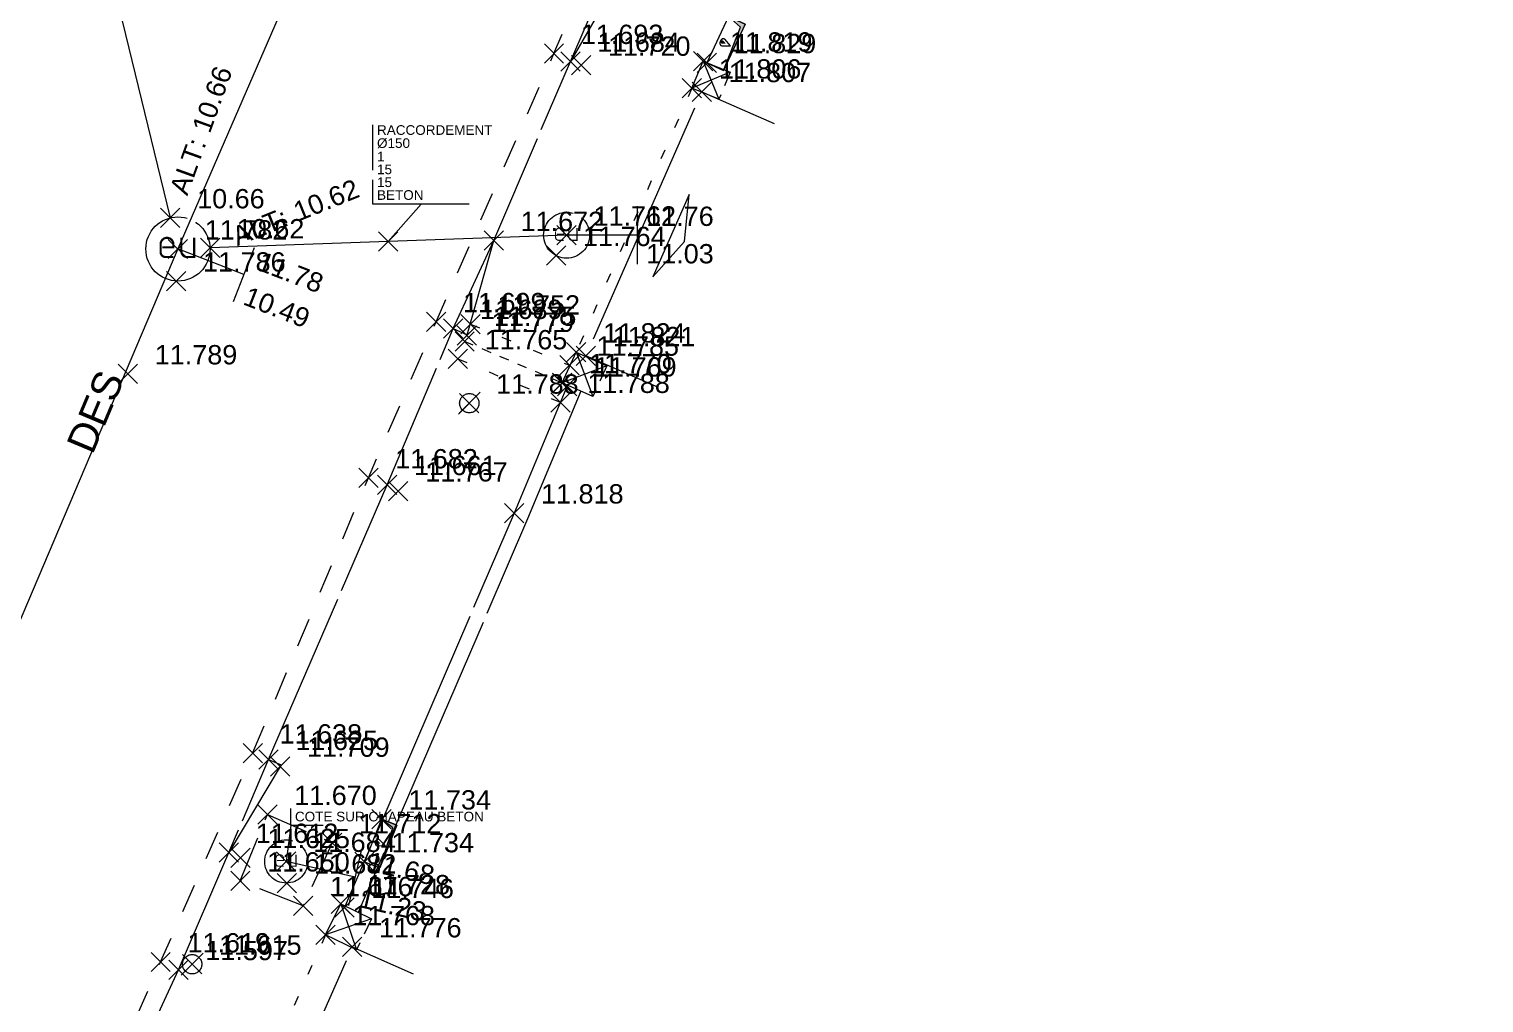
# Model space of a CAD drawing. Header units: metres. Extents: x 1224602 to 1224842, y 7187490 to 7187733.
# Drawn here: x 1224734.16 to 1224749.23, y 7187653.96 to 7187664.04 of the extents above; entities that cross this region are included whole.
import ezdxf
from ezdxf.enums import TextEntityAlignment as Align

# ---------------------------------------------------------------- set-up
doc = ezdxf.new("R2010")
doc.units = ezdxf.units.M
doc.header["$PDMODE"] = 3
doc.header["$PDSIZE"] = 0.1
for name, pattern in [('LL_0821', [0.7, 0.5, -0.2]), ('LL_0822', [2.5, 2.5, 0]), ('LL_0824', [0.35, 0.1, -0.25]), ('LL_0827', [0.2, 0.1, -0.1]), ('LL_0829', [0.6, 0.3, -0.3]), ('SL_1146', [2.5, 2.5, 0]), ('Socle_Continu', [2.5, 2.5, 0])]:
    doc.linetypes.add(name, pattern=pattern)
for name, color, linetype, lineweight in [('CLOTU_SCS', 212, 'Socle_Continu', 13), ('EAUPO_SCS', 140, 'Socle_Continu', 13), ('GAZFL_SCS', 40, 'Socle_Continu', 13), ('HABIL_SCI', 7, 'Socle_Continu', 13), ('SIGTA_SCI', 7, 'Socle_Continu', 13), ('SIGTO_SCI', 255, 'Socle_Continu', 13), ('VOIRI_SCS', 7, 'Socle_Continu', 13)]:
    doc.layers.add(name, color=color, linetype=linetype, lineweight=lineweight)
for name, color, linetype, lineweight, true_color in [('EAUUS_PSI', 7, 'Socle_Continu', 13, 0x7f3f00), ('EAUUS_SCI', 7, 'Socle_Continu', 13, 0x7f3f00), ('EAUUS_SCS', 7, 'Socle_Continu', 13, 0x7f3f00), ('EAUUS_SCT', 7, 'Socle_Continu', 13, 0x7f3f00)]:
    doc.layers.add(name, color=color, linetype=linetype, lineweight=lineweight, true_color=true_color)
doc.styles.add('Reseaux', font='arial.ttf')
doc.styles.get("Standard").update_dxf_attribs({"font": 'arial.ttf'})
doc.linetypes.add('CL_0181', pattern='A,3,-0.15,0.4,-0.381,["eu",Standard,S=0.254,R=0,X=-0.2,Y=-0.1],-0.381,0.4,-0.15', length=4.862)

# ---------------------------------------------------------------- blocks, each defined once
blk = doc.blocks.new('YP_1521')
at = {"layer": 'SIGTO_SCI', "color": 7, "linetype": 'Socle_Continu'}
blk.add_point((0, 0), dxfattribs=at)
at = {"layer": 'SIGTA_SCI', "linetype": 'Socle_Continu'}
blk.add_attdef('ALT', (0.278, 0.099), '', height=0.2, dxfattribs=at)
at = {"layer": 'SIGTA_SCI', "linetype": 'Socle_Continu', "flags": 9}
blk.add_attdef('CALQUE_ALT', (1.69, -1.18), '', height=0.2, dxfattribs=at)
at = {"layer": 'SIGTO_SCI', "linetype": 'Socle_Continu', "flags": 9}
for tag, p in [('ID', (1.69, 0.105)), ('NATURE', (1.69, -0.216)), ('FAMILLE', (1.69, -0.538)), ('CALQUE', (1.69, -0.859)), ('PCRS', (1.69, -1.823))]:
    blk.add_attdef(tag, p, '', height=0.2, dxfattribs=at)
blk = doc.blocks.new('CP_0161')
at = {"layer": 'EAUUS_SCS', "linetype": 'Socle_Continu', "const_width": 0.0333, "flags": 128}
for points in [[(-0.071, -0.125), (-0.195, -0.125, -0.405328), (-0.27, -0.05), (-0.27, 0.075, -0.999132), (-0.071, 0.075), (-0.071, 0.025), (-0.245, 0.025)], [(0.054, 0.175), (0.054, -0.038, 0.410802), (0.141, -0.125), (0.253, -0.125), (0.253, 0.175)]]:
    blk.add_lwpolyline(points, format="xyb", dxfattribs=at)
at = {"layer": 'EAUUS_SCS', "linetype": 'Socle_Continu'}
blk.add_circle((0, 0), 0.5, dxfattribs=at)
at = {"layer": 'EAUUS_SCS', "linetype": 'Socle_Continu', "flags": 9}
for tag, p in [('ID', (0.989, 0.577)), ('NATURE', (0.989, 0.255)), ('FAMILLE', (0.989, -0.066)), ('CALQUE', (0.989, -0.387)), ('PCRS', (0.989, -0.709)), ('TYPE', (0.989, -1.03))]:
    blk.add_attdef(tag, p, '', height=0.2, dxfattribs=at)
blk = doc.blocks.new('AP_0001')
at = {"layer": 'EAUPO_SCS', "linetype": 'Socle_Continu'}
blk.add_line((0.113, 0.113), (-0.113, -0.113), dxfattribs=at)
blk.add_circle((0, 0), 0.1, dxfattribs=at)
at = {"layer": 'EAUPO_SCS', "linetype": 'Socle_Continu', "flags": 9}
for tag, p in [('ID', (0.809, 0.507)), ('NATURE', (0.809, 0.186)), ('FAMILLE', (0.809, -0.135)), ('CALQUE', (0.809, -0.456)), ('PCRS', (0.809, -0.778))]:
    blk.add_attdef(tag, p, '', height=0.2, dxfattribs=at)
blk = doc.blocks.new('CP_0162')
at = {"layer": 'EAUUS_SCS', "linetype": 'Socle_Continu', "const_width": 0.025, "flags": 128}
for points in [[(-0.063, -0.111), (-0.174, -0.111, -0.405328), (-0.241, -0.045), (-0.241, 0.067, -0.999132), (-0.063, 0.067), (-0.063, 0.022), (-0.218, 0.022)], [(0.048, 0.155), (0.048, -0.034, 0.410802), (0.125, -0.111), (0.225, -0.111), (0.225, 0.155)]]:
    blk.add_lwpolyline(points, format="xyb", dxfattribs=at)
at = {"layer": 'EAUUS_SCS', "linetype": 'Socle_Continu'}
blk.add_circle((0, 0), 0.5, dxfattribs=at)
at = {"layer": 'EAUUS_SCS', "linetype": 'Socle_Continu', "flags": 9}
for tag, p in [('ID', (0.918, 0.522)), ('NATURE', (0.918, 0.2)), ('FAMILLE', (0.918, -0.121)), ('CALQUE', (0.918, -0.442)), ('PCRS', (0.918, -0.763))]:
    blk.add_attdef(tag, p, '', height=0.2, dxfattribs=at)
blk = doc.blocks.new('LP_0841')
at = {"layer": 'VOIRI_SCS', "linetype": 'Socle_Continu', "flags": 128}
blk.add_lwpolyline([(0, 0), (0, 0.5), (1, 0)], dxfattribs=at)
at = {"layer": 'VOIRI_SCS', "linetype": 'Socle_Continu', "flags": 9}
for tag, p in [('ID', (1.428, 0.548)), ('NATURE', (1.428, 0.227)), ('FAMILLE', (1.428, -0.095)), ('CALQUE', (1.428, -0.416)), ('PCRS', (1.428, -0.737))]:
    blk.add_attdef(tag, p, '', height=0.2, dxfattribs=at)
blk = doc.blocks.new('LP_0842')
at = {"layer": 'VOIRI_SCS', "linetype": 'Socle_Continu', "flags": 128}
blk.add_lwpolyline([(1, 0), (1, 0.5), (0, 0)], dxfattribs=at)
at = {"layer": 'VOIRI_SCS', "linetype": 'Socle_Continu', "flags": 9}
for tag, p in [('ID', (1.488, 0.614)), ('NATURE', (1.488, 0.292)), ('FAMILLE', (1.488, -0.029)), ('CALQUE', (1.488, -0.35)), ('PCRS', (1.488, -0.672))]:
    blk.add_attdef(tag, p, '', height=0.2, dxfattribs=at)
blk = doc.blocks.new('JP_0703')
at = {"layer": 'GAZFL_SCS', "linetype": 'Socle_Continu'}
blk.add_hatch(color=256, dxfattribs=at).paths.add_polyline_path([(0, 0), (0, 0.359), (1, 0.359), (0.088, 0.3)])
h = blk.add_hatch(color=256, dxfattribs=at)
edge = h.paths.add_edge_path()
edge.add_line((0.505, 0.179), (0.471, 0.106))
edge.add_line((0.471, 0.106), (0.471, 0.096))
edge.add_ellipse((0.505, 0.099), major_axis=(-0.0336, 0), ratio=0.758629, start_angle=5.446, end_angle=174.554)
edge.add_line((0.538, 0.096), (0.538, 0.106))
edge.add_line((0.538, 0.106), (0.505, 0.179))
at = {"layer": 'GAZFL_SCS', "linetype": 'Socle_Continu', "flags": 128}
blk.add_lwpolyline([(0, 0.359), (0, 0), (1, 0), (1, 0.359)], close=True, dxfattribs=at)
at = {"layer": 'GAZFL_SCS', "linetype": 'Socle_Continu'}
blk.add_lwpolyline([(0, 0), (0, 0.359), (1, 0.359), (0.088, 0.3)], close=True, dxfattribs=at)
blk.add_lwpolyline([(0.578, 0.106), (0.578, 0.124), (0.505, 0.281), (0.432, 0.124), (0.432, 0.106, 0.066358), (0.436, 0.095, 0.1059), (0.452, 0.076, 0.086348), (0.476, 0.064, 0.076263), (0.505, 0.059, 0.076263), (0.534, 0.064, 0.086348), (0.557, 0.076, 0.1059), (0.574, 0.095, 0.066358)], format="xyb", close=True, dxfattribs=at)
at = {"layer": 'GAZFL_SCS', "linetype": 'Socle_Continu', "flags": 9}
for tag, p in [('ID', (1.013, 0.696)), ('NATURE', (1.013, 0.374)), ('FAMILLE', (1.013, 0.053)), ('CALQUE', (1.013, -0.268)), ('PCRS', (1.013, -0.589))]:
    blk.add_attdef(tag, p, '', height=0.2, dxfattribs=at)
blk = doc.blocks.new('SP_1162')
at = {"layer": 'CLOTU_SCS', "linetype": 'Socle_Continu'}
for p, q in [((0, 0), (1, 1)), ((0, 1), (1, 0))]:
    blk.add_line(p, q, dxfattribs=at)
at = {"layer": 'CLOTU_SCS', "linetype": 'Socle_Continu', "flags": 128}
blk.add_lwpolyline([(1, 0), (0, 0), (0, 1), (1, 1)], close=True, dxfattribs=at)
at = {"layer": 'CLOTU_SCS', "linetype": 'Socle_Continu', "flags": 9}
for tag, p in [('ID', (1.089, 0.299)), ('NATURE', (1.089, -0.022)), ('FAMILLE', (1.089, -0.344)), ('CALQUE', (1.089, -0.665)), ('PCRS', (1.089, -0.986))]:
    blk.add_attdef(tag, p, '', height=0.2, dxfattribs=at)
blk = doc.blocks.new('SP_1161')
at = {"layer": 'CLOTU_SCS', "linetype": 'Socle_Continu'}
for p, q in [((0, 0), (0, 0.2745)), ((1, 0.2745), (1, 0)), ((0.5, 0.1545), (0.3438, 0.103)), ((0.6563, 0.103), (0.5, 0.1545)), ((0.3438, 0.103), (0.6563, 0.103)), ((0.0625, 0), (0.9375, 0))]:
    blk.add_line(p, q, dxfattribs=at)
at = {"layer": 'CLOTU_SCS', "linetype": 'Socle_Continu', "flags": 9}
for tag, p in [('ID', (1.3598, 0.3853)), ('NATURE', (1.3598, 0.0641)), ('FAMILLE', (1.3598, -0.2572)), ('CALQUE', (1.3598, -0.5785)), ('PCRS', (1.3598, -0.8998))]:
    blk.add_attdef(tag, p, '', height=0.2, dxfattribs=at)
blk = doc.blocks.new('ZP_1565')
at = {"layer": 'HABIL_SCI', "linetype": 'Socle_Continu'}
blk.add_attdef('TYPE', text='', height=0.3, dxfattribs=at).set_placement((0, 0), align=Align.MIDDLE_CENTER)
at = {"layer": 'HABIL_SCI', "linetype": 'Socle_Continu', "flags": 9}
for tag, p in [('ID', (0.547, -0.599)), ('NATURE', (0.547, -0.92)), ('FAMILLE', (0.547, -1.242)), ('CALQUE', (0.547, -1.563)), ('PCRS', (0.533, -1.833))]:
    blk.add_attdef(tag, p, '', height=0.2, dxfattribs=at)
blk = doc.blocks.new('*U83')
at = {"layer": 'EAUUS_SCI', "linetype": 'Socle_Continu'}
blk.add_line((0.091, 0.743), (0, 0), dxfattribs=at)
at = {"layer": 'EAUUS_SCI', "linetype": 'Socle_Continu', "flags": 128}
blk.add_lwpolyline([(0.764, 0.743), (0.091, 0.743), (0.091, 1.1)], dxfattribs=at)
at = {"layer": 'EAUUS_SCI', "linetype": 'Socle_Continu'}
blk.add_point((0, 0), dxfattribs=at)
blk.add_attdef('TXT', (0.179, 0.83), '', height=0.2, dxfattribs=at)
at = {"layer": 'EAUUS_SCI', "linetype": 'Socle_Continu', "flags": 9}
for tag, p in [('ID', (1.967, 0.144)), ('NATURE', (1.967, -0.177)), ('FAMILLE', (1.967, -0.499)), ('CALQUE', (1.967, -0.82)), ('PCRS', (1.967, -1.141))]:
    blk.add_attdef(tag, p, '', height=0.2, dxfattribs=at)
blk = doc.blocks.new('CP_2101')
at = {"layer": 'EAUUS_PSI', "linetype": 'Socle_Continu'}
blk.add_line((0.733, 0), (0, 0), dxfattribs=at)
at = {"layer": 'EAUUS_PSI', "linetype": 'Socle_Continu', "flags": 128}
blk.add_lwpolyline([(0.733, -0.3), (0.733, 0.3)], dxfattribs=at)
at = {"layer": 'EAUUS_PSI', "linetype": 'Socle_Continu'}
blk.add_point((0, 0), dxfattribs=at)
at = {"layer": 'EAUUS_PSI', "linetype": 'Socle_Continu', "style": 'Reseaux', "flags": 9}
for tag, p in [('ID', (2.525, 0.541)), ('NATURE', (2.525, 0.22))]:
    blk.add_attdef(tag, p, '', height=0.2, dxfattribs=at)
at = {"layer": 'EAUUS_PSI', "linetype": 'Socle_Continu'}
for tag, p in [('TAMPON', (0.824, 0.196)), ('RADIER', (0.824, -0.192))]:
    blk.add_attdef(tag, text='', height=0.2, dxfattribs=at).set_placement(p, align=Align.MIDDLE_LEFT)
at = {"layer": 'EAUUS_PSI', "linetype": 'Socle_Continu', "flags": 9}
for tag, p in [('FAMILLE', (2.525, -0.101)), ('CALQUE', (2.525, -0.423))]:
    blk.add_attdef(tag, p, '', height=0.2, dxfattribs=at)
blk = doc.blocks.new('*U89')
at = {"layer": 'EAUUS_SCI', "linetype": 'Socle_Continu'}
blk.add_line((0.678, 0.776), (0, 0), dxfattribs=at)
at = {"layer": 'EAUUS_SCI', "linetype": 'Socle_Continu', "flags": 128}
blk.add_lwpolyline([(1.678, 0.776), (-0.322, 0.776), (-0.322, 2.415)], dxfattribs=at)
at = {"layer": 'EAUUS_SCI', "linetype": 'Socle_Continu'}
blk.add_point((0, 0), dxfattribs=at)
for tag, p in [('TYPE', (-0.233, 2.21)), ('DIAM', (-0.233, 1.939)), ('NBR', (-0.233, 1.661)), ('LARG', (-0.233, 1.395)), ('HAUT', (-0.233, 1.129)), ('MATER', (-0.233, 0.864))]:
    blk.add_attdef(tag, p, '', height=0.2, dxfattribs=at)
at = {"layer": 'EAUUS_SCI', "linetype": 'Socle_Continu', "flags": 9}
for tag, p in [('ID', (2.47, 1.418)), ('NATURE', (2.47, 1.097)), ('FAMILLE', (2.47, 0.776)), ('CALQUE', (2.47, 0.454))]:
    blk.add_attdef(tag, p, '', height=0.2, dxfattribs=at)
blk = doc.blocks.new('CP_0169')
at = {"layer": 'EAUUS_SCI', "linetype": 'Socle_Continu'}
blk.add_point((0, 0), dxfattribs=at)
at = {"layer": 'EAUUS_SCI', "linetype": 'Socle_Continu', "insert": (0.268, 0.01), "char_height": 0.2, "attachment_point": 4}
blk.add_mtext_dynamic_manual_height_columns('\\pxql;ALT:', width=0.46273, gutter_width=1, heights=[0], dxfattribs=at)
at = {"layer": 'EAUUS_SCI', "linetype": 'Socle_Continu', "style": 'Reseaux', "flags": 9}
for tag, p in [('ID', (2.066, 0.187)), ('NATURE', (2.066, -0.134))]:
    blk.add_attdef(tag, p, '', height=0.2, dxfattribs=at)
at = {"layer": 'EAUUS_SCI', "linetype": 'Socle_Continu'}
blk.add_attdef('ALT', text='', height=0.2, dxfattribs=at).set_placement((0.952, 0.01), align=Align.MIDDLE_LEFT)
at = {"layer": 'EAUUS_SCI', "linetype": 'Socle_Continu', "flags": 9}
for tag, p in [('FAMILLE', (2.066, -0.456)), ('CALQUE', (2.066, -0.777)), ('TYPE', (2.066, -1.098))]:
    blk.add_attdef(tag, p, '', height=0.2, dxfattribs=at)

msp = doc.modelspace()

# ---------------------------------------------------------------- linework, layer by layer
at = {"layer": 'CLOTU_SCS', "linetype": 'SL_1146', "flags": 128}
for points in [[(1224739.74, 7187660.356), (1224739.187, 7187659.031), (1224737.437, 7187654.962)], [(1224739.877, 7187660.294), (1224739.326, 7187658.973), (1224737.572, 7187654.896)]]:
    msp.add_lwpolyline(points, dxfattribs=at)
at = {"layer": 'EAUUS_SCT', "linetype": 'CL_0181', "flags": 128}
for points in [[(1224748.538, 7187691.322), (1224735.705, 7187661.766)], [(1224734.402, 7187667.108), (1224735.626, 7187662.089)], [(1224739.73, 7187661.909), (1224736.037, 7187661.777)], [(1224735.705, 7187661.766), (1224719.622, 7187623.902)]]:
    msp.add_lwpolyline(points, dxfattribs=at)
at = {"layer": 'VOIRI_SCS', "linetype": 'LL_0829', "flags": 128}
msp.add_lwpolyline([(1224724.034, 7187627.945), (1224724.202, 7187628.224), (1224726.87, 7187634.426), (1224730.625, 7187643.104), (1224731.102, 7187644.194), (1224732.308, 7187646.951), (1224733.907, 7187650.659), (1224734.709, 7187652.528), (1224735.526, 7187654.382), (1224736.479, 7187656.545), (1224737.677, 7187659.395), (1224738.379, 7187661.013), (1224739.599, 7187663.79), (1224739.988, 7187664.723), (1224743.133, 7187672.052), (1224744, 7187673.998), (1224744.29, 7187674.651), (1224745.698, 7187677.941), (1224748.364, 7187684.148), (1224750.773, 7187689.646), (1224751.073, 7187690.345), (1224751.387, 7187691.034), (1224751.554, 7187691.372), (1224751.731, 7187691.704), (1224751.919, 7187692.029), (1224752.12, 7187692.345), (1224752.335, 7187692.653), (1224752.562, 7187692.953), (1224752.799, 7187693.246), (1224753.045, 7187693.533), (1224753.561, 7187694.09), (1224754.095, 7187694.632), (1224754.713, 7187695.229), (1224755.028, 7187695.519), (1224755.35, 7187695.799), (1224755.679, 7187696.069), (1224756.017, 7187696.327), (1224756.365, 7187696.569), (1224756.724, 7187696.796), (1224757.093, 7187697.006), (1224757.473, 7187697.2), (1224757.861, 7187697.378), (1224758.257, 7187697.541), (1224758.659, 7187697.69), (1224759.067, 7187697.825), (1224759.479, 7187697.947), (1224759.895, 7187698.056), (1224760.344, 7187698.16), (1224760.795, 7187698.25), (1224761.249, 7187698.326), (1224761.703, 7187698.388), (1224762.16, 7187698.435), (1224762.617, 7187698.467), (1224763.075, 7187698.484), (1224763.533, 7187698.485), (1224763.991, 7187698.472), (1224764.449, 7187698.443), (1224764.906, 7187698.398), (1224765.361, 7187698.337), (1224765.813, 7187698.26), (1224766.262, 7187698.166), (1224766.707, 7187698.055), (1224767.146, 7187697.927), (1224768.078, 7187697.607), (1224773.728, 7187695.548), (1224776.608, 7187694.496), (1224779.623, 7187693.399), (1224782.465, 7187692.323), (1224789.073, 7187689.945), (1224794.902, 7187687.818), (1224796.778, 7187687.116), (1224799.656, 7187686.091), (1224801.113, 7187685.539), (1224803.978, 7187684.486), (1224804.92, 7187684.146), (1224805.867, 7187683.795), (1224806.817, 7187683.428), (1224807.761, 7187683.045), (1224808.696, 7187682.64), (1224809.623, 7187682.212), (1224810.537, 7187681.754), (1224810.987, 7187681.513), (1224811.432, 7187681.262), (1224811.871, 7187681), (1224812.301, 7187680.728), (1224812.723, 7187680.443), (1224813.136, 7187680.145), (1224813.539, 7187679.833), (1224813.932, 7187679.508), (1224814.315, 7187679.171), (1224814.69, 7187678.824), (1224815.057, 7187678.468), (1224815.417, 7187678.104), (1224816.117, 7187677.355), (1224816.794, 7187676.586), (1224817.123, 7187676.194), (1224817.443, 7187675.795), (1224817.754, 7187675.39), (1224818.055, 7187674.978), (1224818.345, 7187674.559), (1224818.623, 7187674.131), (1224819.017, 7187673.479), (1224819.394, 7187672.817), (1224820.126, 7187671.479), (1224820.426, 7187670.919), (1224821.79, 7187668.228), (1224823.547, 7187664.606), (1224824.926, 7187661.775), (1224827.094, 7187657.329), (1224828.446, 7187654.62), (1224830.201, 7187651.007), (1224830.875, 7187649.632), (1224831.199, 7187648.938), (1224831.507, 7187648.236), (1224831.793, 7187647.527), (1224832.054, 7187646.808), (1224832.284, 7187646.08), (1224832.474, 7187645.355), (1224832.477, 7187645.342), (1224832.632, 7187644.595), (1224832.753, 7187643.841), (1224832.845, 7187643.082), (1224832.915, 7187642.321), (1224832.972, 7187641.513), (1224833.01, 7187640.704), (1224833.031, 7187639.894), (1224833.035, 7187639.269), (1224833.034, 7187639.083), (1224833.018, 7187638.271), (1224832.975, 7187637.46), (1224832.897, 7187636.653), (1224832.844, 7187636.252), (1224832.779, 7187635.853), (1224832.697, 7187635.433), (1224832.602, 7187635.015), (1224832.496, 7187634.6), (1224832.38, 7187634.187), (1224832.122, 7187633.367), (1224831.837, 7187632.554), (1224831.718, 7187632.233), (1224831.533, 7187631.748), (1224831.21, 7187630.951), (1224831.038, 7187630.558), (1224830.856, 7187630.169), (1224830.665, 7187629.786), (1224830.462, 7187629.41), (1224830.105, 7187628.811), (1224829.722, 7187628.228), (1224829.318, 7187627.657), (1224828.9, 7187627.096), (1224828.737, 7187626.882), (1224828.042, 7187625.992), (1224827.603, 7187625.45), (1224827.153, 7187624.918), (1224826.605, 7187624.3), (1224826.043, 7187623.696), (1224825.468, 7187623.102), (1224824.884, 7187622.518), (1224824.691, 7187622.328), (1224823.697, 7187621.37), (1224822.496, 7187620.237), (1224821.31, 7187619.135), (1224820.705, 7187618.597), (1224820.214, 7187618.179), (1224820.087, 7187618.074), (1224819.454, 7187617.571), (1224818.806, 7187617.085), (1224818.148, 7187616.614), (1224817.481, 7187616.153), (1224816.674, 7187615.613), (1224815.86, 7187615.084), (1224815.04, 7187614.566), (1224814.356, 7187614.144), (1224814.214, 7187614.057), (1224813.382, 7187613.557), (1224812.546, 7187613.066), (1224810.857, 7187612.108), (1224809.731, 7187611.497), (1224809.162, 7187611.201), (1224808.589, 7187610.915), (1224808.011, 7187610.641), (1224807.427, 7187610.381), (1224807.186, 7187610.278), (1224806.836, 7187610.135), (1224806.241, 7187609.902), (1224805.528, 7187609.631), (1224804.812, 7187609.371), (1224804.309, 7187609.198), (1224804.091, 7187609.127), (1224803.364, 7187608.902), (1224802.631, 7187608.693), (1224801.895, 7187608.498), (1224800.414, 7187608.132), (1224798.436, 7187607.674), (1224797.443, 7187607.46), (1224796.449, 7187607.258), (1224795.451, 7187607.071), (1224794.45, 7187606.899), (1224793.447, 7187606.742), (1224792.441, 7187606.602), (1224790.953, 7187606.423), (1224789.463, 7187606.261), (1224783.421, 7187605.668), (1224780.396, 7187605.374), (1224779.544, 7187605.287), (1224769.822, 7187604.297), (1224765.881, 7187603.889), (1224760.59, 7187603.346), (1224760.558, 7187603.241), (1224760.498, 7187603.176)], dxfattribs=at)
at = {"layer": 'VOIRI_SCS', "linetype": 'LL_0822', "flags": 128}
msp.add_lwpolyline([(1224765.756, 7187604.088), (1224760.753, 7187603.568), (1224760.261, 7187603.519), (1224753.736, 7187602.864), (1224749.646, 7187602.456), (1224746.617, 7187602.155), (1224740.935, 7187601.591), (1224738.063, 7187601.312), (1224737.046, 7187601.286), (1224736.029, 7187601.284), (1224735.519, 7187601.299), (1224735.009, 7187601.328), (1224734.5, 7187601.373), (1224733.992, 7187601.434), (1224733.486, 7187601.513), (1224732.984, 7187601.609), (1224732.485, 7187601.723), (1224731.992, 7187601.856), (1224731.497, 7187602.009), (1224731.007, 7187602.178), (1224730.521, 7187602.36), (1224730.04, 7187602.556), (1224729.565, 7187602.767), (1224729.097, 7187602.992), (1224728.637, 7187603.232), (1224728.186, 7187603.489), (1224727.652, 7187603.823), (1224727.134, 7187604.18), (1224726.631, 7187604.56), (1224726.145, 7187604.961), (1224725.676, 7187605.381), (1224725.226, 7187605.821), (1224724.794, 7187606.279), (1224724.382, 7187606.754), (1224724.063, 7187607.152), (1224723.757, 7187607.561), (1224723.463, 7187607.979), (1224723.183, 7187608.406), (1224722.916, 7187608.842), (1224722.663, 7187609.286), (1224722.425, 7187609.739), (1224722.203, 7187610.199), (1224722.035, 7187610.577), (1224721.878, 7187610.959), (1224721.731, 7187611.346), (1224721.595, 7187611.737), (1224721.469, 7187612.131), (1224721.354, 7187612.529), (1224721.249, 7187612.93), (1224721.155, 7187613.333), (1224721.071, 7187613.739), (1224720.997, 7187614.146), (1224720.934, 7187614.556), (1224720.882, 7187614.967), (1224720.842, 7187615.379), (1224720.814, 7187615.791), (1224720.798, 7187616.205), (1224720.794, 7187616.618), (1224720.817, 7187617.333), (1224720.876, 7187618.046), (1224720.97, 7187618.755), (1224721.097, 7187619.459), (1224721.256, 7187620.156), (1224721.443, 7187620.845), (1224721.656, 7187621.527), (1224721.892, 7187622.201), (1224722.242, 7187623.106), (1224722.611, 7187624.003), (1224723.962, 7187627.17), (1224724.393, 7187628.153), (1224727.055, 7187634.359), (1224730.809, 7187643.029), (1224731.312, 7187644.19), (1224731.69, 7187645.009), (1224732.487, 7187646.877), (1224732.887, 7187647.833), (1224734.074, 7187650.571), (1224734.978, 7187652.717), (1224735.302, 7187653.413), (1224735.711, 7187654.302), (1224736.233, 7187655.516), (1224736.644, 7187656.479), (1224737.872, 7187659.325), (1224738.555, 7187660.943), (1224738.975, 7187661.854), (1224739.77, 7187663.709), (1224740.175, 7187664.642), (1224743.342, 7187671.957), (1224744.161, 7187673.942), (1224744.471, 7187674.59), (1224745.44, 7187676.888), (1224745.87, 7187677.87), (1224748.547, 7187684.085), (1224750.938, 7187689.568), (1224751.235, 7187690.257), (1224751.547, 7187690.936), (1224751.713, 7187691.27), (1224751.887, 7187691.598), (1224752.073, 7187691.919), (1224752.27, 7187692.232), (1224752.481, 7187692.537), (1224752.704, 7187692.834), (1224752.937, 7187693.125), (1224753.179, 7187693.409), (1224753.686, 7187693.96), (1224754.213, 7187694.495), (1224754.825, 7187695.082), (1224755.139, 7187695.366), (1224755.458, 7187695.641), (1224755.785, 7187695.905), (1224756.121, 7187696.157), (1224756.466, 7187696.395), (1224756.821, 7187696.618), (1224757.187, 7187696.825), (1224757.562, 7187697.016), (1224757.945, 7187697.193), (1224758.335, 7187697.355), (1224758.732, 7187697.503), (1224759.134, 7187697.638), (1224759.54, 7187697.76), (1224759.95, 7187697.87), (1224760.391, 7187697.974), (1224760.833, 7187698.065), (1224761.278, 7187698.141), (1224761.724, 7187698.204), (1224762.172, 7187698.251), (1224762.621, 7187698.284), (1224763.07, 7187698.301), (1224763.52, 7187698.303), (1224763.969, 7187698.289), (1224764.418, 7187698.258), (1224764.865, 7187698.212), (1224765.311, 7187698.149), (1224765.754, 7187698.071), (1224766.194, 7187697.978), (1224766.631, 7187697.869), (1224767.063, 7187697.746), (1224768.022, 7187697.426), (1224773.664, 7187695.365), (1224774.65, 7187694.999), (1224776.541, 7187694.297), (1224779.551, 7187693.215), (1224781.452, 7187692.517), (1224782.409, 7187692.163), (1224789.02, 7187689.748), (1224794.812, 7187687.649), (1224796.715, 7187686.936), (1224798.63, 7187686.235), (1224799.594, 7187685.906), (1224800.392, 7187685.602), (1224801.043, 7187685.358), (1224803.602, 7187684.417), (1224803.974, 7187684.275), (1224804.587, 7187684.058), (1224805.769, 7187683.62), (1224806.716, 7187683.256), (1224807.657, 7187682.876), (1224808.591, 7187682.475), (1224809.514, 7187682.049), (1224810.425, 7187681.594), (1224810.873, 7187681.354), (1224811.317, 7187681.104), (1224811.754, 7187680.844), (1224812.183, 7187680.573), (1224812.604, 7187680.289), (1224813.017, 7187679.994), (1224813.369, 7187679.725), (1224813.713, 7187679.446), (1224814.05, 7187679.159), (1224814.381, 7187678.864), (1224815.024, 7187678.251), (1224815.642, 7187677.613), (1224816.239, 7187676.956), (1224816.815, 7187676.282), (1224817.369, 7187675.59), (1224817.897, 7187674.879), (1224818.235, 7187674.394), (1224818.558, 7187673.899), (1224818.865, 7187673.395), (1224819.16, 7187672.883), (1224819.488, 7187672.293), (1224819.967, 7187671.428), (1224820.285, 7187670.855), (1224821.615, 7187668.148), (1224823.356, 7187664.533), (1224824.765, 7187661.692), (1224826.493, 7187658.166), (1224826.933, 7187657.251), (1224827.826, 7187655.428), (1224828.265, 7187654.541), (1224830.023, 7187650.926), (1224830.695, 7187649.575), (1224831.02, 7187648.894), (1224831.329, 7187648.204), (1224831.622, 7187647.498), (1224831.888, 7187646.782), (1224832.12, 7187646.056), (1224832.222, 7187645.689), (1224832.313, 7187645.319), (1224832.392, 7187644.947), (1224832.461, 7187644.572), (1224832.571, 7187643.818), (1224832.654, 7187643.059), (1224832.718, 7187642.298), (1224832.774, 7187641.498), (1224832.817, 7187640.698), (1224832.843, 7187639.897), (1224832.85, 7187639.256), (1224832.849, 7187639.095), (1224832.831, 7187638.292), (1224832.784, 7187637.491), (1224832.702, 7187636.693), (1224832.647, 7187636.296), (1224832.58, 7187635.901), (1224832.498, 7187635.484), (1224832.404, 7187635.07), (1224832.186, 7187634.248), (1224831.932, 7187633.433), (1224831.652, 7187632.626), (1224831.532, 7187632.297), (1224831.354, 7187631.826), (1224831.034, 7187631.034), (1224830.683, 7187630.259), (1224830.494, 7187629.878), (1224830.292, 7187629.504), (1224829.941, 7187628.912), (1224829.563, 7187628.335), (1224829.163, 7187627.771), (1224828.749, 7187627.217), (1224828.586, 7187627.004), (1224827.897, 7187626.129), (1224827.459, 7187625.596), (1224827.012, 7187625.072), (1224826.463, 7187624.456), (1224825.9, 7187623.852), (1224825.327, 7187623.257), (1224824.746, 7187622.67), (1224824.554, 7187622.48), (1224823.566, 7187621.515), (1224822.372, 7187620.376), (1224821.202, 7187619.29), (1224820.605, 7187618.762), (1224820.096, 7187618.333), (1224819.995, 7187618.25), (1224819.369, 7187617.756), (1224818.732, 7187617.277), (1224817.439, 7187616.343)], dxfattribs=at)
at = {"layer": 'VOIRI_SCS', "linetype": 'LL_0824', "flags": 128}
for points in [[(1224741.028, 7187663.432), (1224739.829, 7187660.699)], [(1224738.736, 7187660.988), (1224739.761, 7187660.562)], [(1224739.666, 7187660.176), (1224738.604, 7187660.628)], [(1224737.234, 7187654.664), (1224736.221, 7187652.379)]]:
    msp.add_lwpolyline(points, dxfattribs=at)
at = {"layer": 'VOIRI_SCS', "linetype": 'LL_0827', "flags": 128}
msp.add_lwpolyline([(1224739.683, 7187660.378), (1224738.674, 7187660.809)], dxfattribs=at)
at = {"layer": 'VOIRI_SCS', "linetype": 'LL_0821', "flags": 128}
msp.add_lwpolyline([(1224737.301, 7187655.616), (1224737.002, 7187654.964), (1224736.351, 7187655.221), (1224736.631, 7187655.909)], close=True, dxfattribs=at)

# ---------------------------------------------------------------- block references
at = {"layer": 'CLOTU_SCS', "color": 6, "linetype": 'Socle_Continu'}
for p, xscale, yscale, rotation in [((1224741.143, 7187663.711), 0.3016407365115417, 0.3016407365115417, 247.5657574593285), ((1224739.829, 7187660.699), 0.348859917772995, 0.348859917772995, 245.6031699350077), ((1224737.39, 7187654.985), 0.3564087606213233, 0.3564087606213233, 244.1334108961255)]:
    msp.add_blockref('SP_1162', p, dxfattribs=dict(at, xscale=xscale, yscale=yscale, rotation=rotation))
at = {"layer": 'CLOTU_SCS', "linetype": 'Socle_Continu'}
for p, xscale, yscale, rotation in [((1224741.129, 7187663.395), 2.986088040818722, 2.986088040818722, 246.3160388816464), ((1224737.51, 7187654.538), 2.50383657271672, 2.50383657271672, 246.2375964823671)]:
    msp.add_blockref('SP_1161', p, dxfattribs=dict(at, xscale=xscale, yscale=yscale, rotation=rotation))
at = {"layer": 'EAUPO_SCS', "linetype": 'Socle_Continu'}
for p in [(1224738.722, 7187660.169), (1224735.852, 7187654.359)]:
    msp.add_blockref('AP_0001', p, dxfattribs=at)
at = {"layer": 'EAUUS_PSI', "linetype": 'Socle_Continu'}
msp.add_blockref('CP_2101', (1224739.73, 7187661.909), dxfattribs=at).add_auto_attribs({'TAMPON': '11.76', 'RADIER': '11.03'})
for p, rotation, values in [((1224735.705, 7187661.766), 338.7987685430422, {'TAMPON': '11.78', 'RADIER': '10.49'}), ((1224736.827, 7187655.423), 347.069720944001, {'TAMPON': '11.68', 'RADIER': '11.23'})]:
    msp.add_blockref('CP_2101', p, dxfattribs=dict(at, rotation=rotation)).add_auto_attribs(values)
at = {"layer": 'EAUUS_SCI', "linetype": 'Socle_Continu'}
for p, rotation, values in [((1224735.626, 7187662.089), 70.11849754168824, {'ALT': '10.66'}), ((1224736.037, 7187661.777), 21.98356992777709, {'ALT': '10.62'})]:
    msp.add_blockref('CP_0169', p, dxfattribs=dict(at, rotation=rotation)).add_auto_attribs(values)
at = {"layer": 'EAUUS_SCI', "linetype": 'Socle_Continu', "xscale": 0.5, "yscale": 0.5, "zscale": 0.5}
for name, p, values in [('*U89', (1224737.883, 7187661.843), {'TYPE': 'RACCORDEMENT', 'DIAM': 'Ø150', 'NBR': '1', 'LARG': '15', 'HAUT': '15', 'MATER': 'BETON'}), ('*U83', (1224736.827, 7187655.423), {'TXT': 'COTE SUR CHAPEAU BETON'})]:
    msp.add_blockref(name, p, dxfattribs=at).add_auto_attribs(values)
at = {"layer": 'EAUUS_SCS', "linetype": 'Socle_Continu'}
for name, p, xscale, yscale in [('CP_0161', (1224735.705, 7187661.766), 0.6648874789230238, 0.6648874789230238), ('CP_0162', (1224739.73, 7187661.909), 0.4761046955124362, 0.4761046955124362), ('CP_0162', (1224736.827, 7187655.423), 0.4479726188547496, 0.4479726188547496)]:
    msp.add_blockref(name, p, dxfattribs=dict(at, xscale=xscale, yscale=yscale))
at = {"layer": 'GAZFL_SCS', "linetype": 'Socle_Continu'}
for p, xscale, yscale, rotation in [((1224741.406, 7187664.174), 0.5286660094110193, 0.5286660094110193, 244.9625543772553), ((1224737.814, 7187655.862), 0.4767299879551476, 0.4767299879551476, 248.3177675843374)]:
    msp.add_blockref('JP_0703', p, dxfattribs=dict(at, xscale=xscale, yscale=yscale, rotation=rotation))
at = {"layer": 'HABIL_SCI', "linetype": 'Socle_Continu', "rotation": 67.19118217492905}
msp.add_blockref('ZP_1565', (1224733.382, 7187656.595), dxfattribs=at).add_auto_attribs({'TYPE': 'RUE                                                   RESIDENCE                                                   DES                                                   AJONCS'})
at = {"layer": 'SIGTO_SCI', "linetype": 'Socle_Continu'}
ref = msp.add_blockref('YP_1521', (1224739.599, 7187663.79), dxfattribs=at)
ref.add_attrib('ALT', '11.693', (1224739.877, 7187663.889), dxfattribs={"layer": 'SIGTA_SCI', "linetype": 'Socle_Continu', "height": 0.2})
ref = msp.add_blockref('YP_1521', (1224739.77, 7187663.709), dxfattribs=at)
ref.add_attrib('ALT', '11.684', (1224740.048, 7187663.808), dxfattribs={"layer": 'SIGTA_SCI', "linetype": 'Socle_Continu', "height": 0.2})
ref = msp.add_blockref('YP_1521', (1224739.88, 7187663.669), dxfattribs=at)
ref.add_attrib('ALT', '11.720', (1224740.158, 7187663.767), dxfattribs={"layer": 'SIGTA_SCI', "linetype": 'Socle_Continu', "height": 0.2})
ref = msp.add_blockref('YP_1521', (1224741.143, 7187663.711), dxfattribs=at)
ref.add_attrib('ALT', '11.819', (1224741.421, 7187663.81), dxfattribs={"layer": 'SIGTA_SCI', "linetype": 'Socle_Continu', "height": 0.2})
ref = msp.add_blockref('YP_1521', (1224741.182, 7187663.695), dxfattribs=at)
ref.add_attrib('ALT', '11.829', (1224741.46, 7187663.794), dxfattribs={"layer": 'SIGTA_SCI', "linetype": 'Socle_Continu', "height": 0.2})
ref = msp.add_blockref('YP_1521', (1224741.028, 7187663.432), dxfattribs=at)
ref.add_attrib('ALT', '11.806', (1224741.306, 7187663.531), dxfattribs={"layer": 'SIGTA_SCI', "linetype": 'Socle_Continu', "height": 0.2})
ref = msp.add_blockref('YP_1521', (1224741.129, 7187663.395), dxfattribs=at)
ref.add_attrib('ALT', '11.807', (1224741.407, 7187663.494), dxfattribs={"layer": 'SIGTA_SCI', "linetype": 'Socle_Continu', "height": 0.2})
ref = msp.add_blockref('YP_1521', (1224735.626, 7187662.089), dxfattribs=at)
ref.add_attrib('ALT', '10.66', (1224735.904, 7187662.187), dxfattribs={"layer": 'SIGTA_SCI', "linetype": 'Socle_Continu', "height": 0.2})
ref = msp.add_blockref('YP_1521', (1224736.037, 7187661.777), dxfattribs=at)
ref.add_attrib('ALT', '10.62', (1224736.315, 7187661.876), dxfattribs={"layer": 'SIGTA_SCI', "linetype": 'Socle_Continu', "height": 0.2})
ref = msp.add_blockref('YP_1521', (1224738.975, 7187661.854), dxfattribs=at)
ref.add_attrib('ALT', '11.672', (1224739.253, 7187661.952), dxfattribs={"layer": 'SIGTA_SCI', "linetype": 'Socle_Continu', "height": 0.2})
ref = msp.add_blockref('YP_1521', (1224739.73, 7187661.909), dxfattribs=at)
ref.add_attrib('ALT', '11.762', (1224740.008, 7187662.008), dxfattribs={"layer": 'SIGTA_SCI', "linetype": 'Socle_Continu', "height": 0.2})
ref = msp.add_blockref('YP_1521', (1224735.705, 7187661.766), dxfattribs=at)
ref.add_attrib('ALT', '11.782', (1224735.983, 7187661.864), dxfattribs={"layer": 'SIGTA_SCI', "linetype": 'Socle_Continu', "height": 0.2})
ref = msp.add_blockref('YP_1521', (1224739.622, 7187661.698), dxfattribs=at)
ref.add_attrib('ALT', '11.764', (1224739.9, 7187661.796), dxfattribs={"layer": 'SIGTA_SCI', "linetype": 'Socle_Continu', "height": 0.2})
ref = msp.add_blockref('YP_1521', (1224735.687, 7187661.434), dxfattribs=at)
ref.add_attrib('ALT', '11.786', (1224735.965, 7187661.532), dxfattribs={"layer": 'SIGTA_SCI', "linetype": 'Socle_Continu', "height": 0.2})
ref = msp.add_blockref('YP_1521', (1224738.379, 7187661.013), dxfattribs=at)
ref.add_attrib('ALT', '11.699', (1224738.657, 7187661.111), dxfattribs={"layer": 'SIGTA_SCI', "linetype": 'Socle_Continu', "height": 0.2})
ref = msp.add_blockref('YP_1521', (1224738.555, 7187660.943), dxfattribs=at)
ref.add_attrib('ALT', '11.689', (1224738.833, 7187661.041), dxfattribs={"layer": 'SIGTA_SCI', "linetype": 'Socle_Continu', "height": 0.2})
ref = msp.add_blockref('YP_1521', (1224738.698, 7187660.871), dxfattribs=at)
ref.add_attrib('ALT', '11.775', (1224738.976, 7187660.97), dxfattribs={"layer": 'SIGTA_SCI', "linetype": 'Socle_Continu', "height": 0.2})
ref = msp.add_blockref('YP_1521', (1224738.736, 7187660.988), dxfattribs=at)
ref.add_attrib('ALT', '11.752', (1224739.014, 7187661.087), dxfattribs={"layer": 'SIGTA_SCI', "linetype": 'Socle_Continu', "height": 0.2})
ref = msp.add_blockref('YP_1521', (1224738.674, 7187660.809), dxfattribs=at)
ref.add_attrib('ALT', '11.779', (1224738.952, 7187660.908), dxfattribs={"layer": 'SIGTA_SCI', "linetype": 'Socle_Continu', "height": 0.2})
ref = msp.add_blockref('YP_1521', (1224738.604, 7187660.628), dxfattribs=at)
ref.add_attrib('ALT', '11.765', (1224738.882, 7187660.727), dxfattribs={"layer": 'SIGTA_SCI', "linetype": 'Socle_Continu', "height": 0.2})
ref = msp.add_blockref('YP_1521', (1224739.829, 7187660.699), dxfattribs=at)
ref.add_attrib('ALT', '11.824', (1224740.107, 7187660.797), dxfattribs={"layer": 'SIGTA_SCI', "linetype": 'Socle_Continu', "height": 0.2})
ref = msp.add_blockref('YP_1521', (1224739.93, 7187660.661), dxfattribs=at)
ref.add_attrib('ALT', '11.821', (1224740.208, 7187660.759), dxfattribs={"layer": 'SIGTA_SCI', "linetype": 'Socle_Continu', "height": 0.2})
ref = msp.add_blockref('YP_1521', (1224735.187, 7187660.473), dxfattribs=at)
ref.add_attrib('ALT', '11.789', (1224735.465, 7187660.571), dxfattribs={"layer": 'SIGTA_SCI', "linetype": 'Socle_Continu', "height": 0.2})
ref = msp.add_blockref('YP_1521', (1224739.761, 7187660.562), dxfattribs=at)
ref.add_attrib('ALT', '11.785', (1224740.039, 7187660.661), dxfattribs={"layer": 'SIGTA_SCI', "linetype": 'Socle_Continu', "height": 0.2})
ref = msp.add_blockref('YP_1521', (1224739.683, 7187660.378), dxfattribs=at)
ref.add_attrib('ALT', '11.770', (1224739.961, 7187660.477), dxfattribs={"layer": 'SIGTA_SCI', "linetype": 'Socle_Continu', "height": 0.2})
ref = msp.add_blockref('YP_1521', (1224739.685, 7187660.381), dxfattribs=at)
ref.add_attrib('ALT', '11.770', (1224739.963, 7187660.48), dxfattribs={"layer": 'SIGTA_SCI', "linetype": 'Socle_Continu', "height": 0.2})
ref = msp.add_blockref('YP_1521', (1224739.736, 7187660.346), dxfattribs=at)
ref.add_attrib('ALT', '11.769', (1224740.014, 7187660.445), dxfattribs={"layer": 'SIGTA_SCI', "linetype": 'Socle_Continu', "height": 0.2})
ref = msp.add_blockref('YP_1521', (1224738.722, 7187660.169), dxfattribs=at)
ref.add_attrib('ALT', '11.788', (1224739, 7187660.268), dxfattribs={"layer": 'SIGTA_SCI', "linetype": 'Socle_Continu', "height": 0.2})
ref = msp.add_blockref('YP_1521', (1224739.666, 7187660.176), dxfattribs=at)
ref.add_attrib('ALT', '11.788', (1224739.944, 7187660.275), dxfattribs={"layer": 'SIGTA_SCI', "linetype": 'Socle_Continu', "height": 0.2})
ref = msp.add_blockref('YP_1521', (1224737.677, 7187659.395), dxfattribs=at)
ref.add_attrib('ALT', '11.682', (1224737.955, 7187659.494), dxfattribs={"layer": 'SIGTA_SCI', "linetype": 'Socle_Continu', "height": 0.2})
ref = msp.add_blockref('YP_1521', (1224737.872, 7187659.325), dxfattribs=at)
ref.add_attrib('ALT', '11.661', (1224738.15, 7187659.424), dxfattribs={"layer": 'SIGTA_SCI', "linetype": 'Socle_Continu', "height": 0.2})
ref = msp.add_blockref('YP_1521', (1224737.987, 7187659.259), dxfattribs=at)
ref.add_attrib('ALT', '11.767', (1224738.265, 7187659.358), dxfattribs={"layer": 'SIGTA_SCI', "linetype": 'Socle_Continu', "height": 0.2})
ref = msp.add_blockref('YP_1521', (1224739.187, 7187659.031), dxfattribs=at)
ref.add_attrib('ALT', '11.818', (1224739.465, 7187659.13), dxfattribs={"layer": 'SIGTA_SCI', "linetype": 'Socle_Continu', "height": 0.2})
ref = msp.add_blockref('YP_1521', (1224736.479, 7187656.545), dxfattribs=at)
ref.add_attrib('ALT', '11.638', (1224736.757, 7187656.644), dxfattribs={"layer": 'SIGTA_SCI', "linetype": 'Socle_Continu', "height": 0.2})
ref = msp.add_blockref('YP_1521', (1224736.644, 7187656.479), dxfattribs=at)
ref.add_attrib('ALT', '11.625', (1224736.922, 7187656.577), dxfattribs={"layer": 'SIGTA_SCI', "linetype": 'Socle_Continu', "height": 0.2})
ref = msp.add_blockref('YP_1521', (1224736.764, 7187656.408), dxfattribs=at)
ref.add_attrib('ALT', '11.709', (1224737.042, 7187656.507), dxfattribs={"layer": 'SIGTA_SCI', "linetype": 'Socle_Continu', "height": 0.2})
ref = msp.add_blockref('YP_1521', (1224736.631, 7187655.909), dxfattribs=at)
ref.add_attrib('ALT', '11.670', (1224736.909, 7187656.008), dxfattribs={"layer": 'SIGTA_SCI', "linetype": 'Socle_Continu', "height": 0.2})
ref = msp.add_blockref('YP_1521', (1224737.814, 7187655.862), dxfattribs=at)
ref.add_attrib('ALT', '11.734', (1224738.092, 7187655.961), dxfattribs={"layer": 'SIGTA_SCI', "linetype": 'Socle_Continu', "height": 0.2})
ref = msp.add_blockref('YP_1521', (1224737.301, 7187655.616), dxfattribs=at)
ref.add_attrib('ALT', '11.712', (1224737.579, 7187655.715), dxfattribs={"layer": 'SIGTA_SCI', "linetype": 'Socle_Continu', "height": 0.2})
ref = msp.add_blockref('YP_1521', (1224736.233, 7187655.516), dxfattribs=at)
ref.add_attrib('ALT', '11.612', (1224736.511, 7187655.615), dxfattribs={"layer": 'SIGTA_SCI', "linetype": 'Socle_Continu', "height": 0.2})
ref = msp.add_blockref('YP_1521', (1224736.354, 7187655.462), dxfattribs=at)
ref.add_attrib('ALT', '11.625', (1224736.632, 7187655.561), dxfattribs={"layer": 'SIGTA_SCI', "linetype": 'Socle_Continu', "height": 0.2})
ref = msp.add_blockref('YP_1521', (1224736.827, 7187655.423), dxfattribs=at)
ref.add_attrib('ALT', '11.684', (1224737.105, 7187655.522), dxfattribs={"layer": 'SIGTA_SCI', "linetype": 'Socle_Continu', "height": 0.2})
ref = msp.add_blockref('YP_1521', (1224737.638, 7187655.419), dxfattribs=at)
ref.add_attrib('ALT', '11.734', (1224737.916, 7187655.518), dxfattribs={"layer": 'SIGTA_SCI', "linetype": 'Socle_Continu', "height": 0.2})
ref = msp.add_blockref('YP_1521', (1224736.351, 7187655.221), dxfattribs=at)
ref.add_attrib('ALT', '11.650', (1224736.629, 7187655.319), dxfattribs={"layer": 'SIGTA_SCI', "linetype": 'Socle_Continu', "height": 0.2})
ref = msp.add_blockref('YP_1521', (1224736.834, 7187655.199), dxfattribs=at)
ref.add_attrib('ALT', '11.682', (1224737.112, 7187655.298), dxfattribs={"layer": 'SIGTA_SCI', "linetype": 'Socle_Continu', "height": 0.2})
ref = msp.add_blockref('YP_1521', (1224737.002, 7187654.964), dxfattribs=at)
ref.add_attrib('ALT', '11.676', (1224737.28, 7187655.063), dxfattribs={"layer": 'SIGTA_SCI', "linetype": 'Socle_Continu', "height": 0.2})
ref = msp.add_blockref('YP_1521', (1224737.39, 7187654.985), dxfattribs=at)
ref.add_attrib('ALT', '11.728', (1224737.668, 7187655.083), dxfattribs={"layer": 'SIGTA_SCI', "linetype": 'Socle_Continu', "height": 0.2})
ref = msp.add_blockref('YP_1521', (1224737.43, 7187654.946), dxfattribs=at)
ref.add_attrib('ALT', '11.746', (1224737.708, 7187655.044), dxfattribs={"layer": 'SIGTA_SCI', "linetype": 'Socle_Continu', "height": 0.2})
ref = msp.add_blockref('YP_1521', (1224737.234, 7187654.664), dxfattribs=at)
ref.add_attrib('ALT', '11.768', (1224737.512, 7187654.763), dxfattribs={"layer": 'SIGTA_SCI', "linetype": 'Socle_Continu', "height": 0.2})
ref = msp.add_blockref('YP_1521', (1224737.51, 7187654.538), dxfattribs=at)
ref.add_attrib('ALT', '11.776', (1224737.788, 7187654.637), dxfattribs={"layer": 'SIGTA_SCI', "linetype": 'Socle_Continu', "height": 0.2})
ref = msp.add_blockref('YP_1521', (1224735.526, 7187654.382), dxfattribs=at)
ref.add_attrib('ALT', '11.619', (1224735.804, 7187654.481), dxfattribs={"layer": 'SIGTA_SCI', "linetype": 'Socle_Continu', "height": 0.2})
ref = msp.add_blockref('YP_1521', (1224735.711, 7187654.302), dxfattribs=at)
ref.add_attrib('ALT', '11.597', (1224735.989, 7187654.401), dxfattribs={"layer": 'SIGTA_SCI', "linetype": 'Socle_Continu', "height": 0.2})
ref = msp.add_blockref('YP_1521', (1224735.852, 7187654.359), dxfattribs=at)
ref.add_attrib('ALT', '11.615', (1224736.13, 7187654.458), dxfattribs={"layer": 'SIGTA_SCI', "linetype": 'Socle_Continu', "height": 0.2})
at = {"layer": 'VOIRI_SCS', "linetype": 'Socle_Continu'}
for name, p, xscale, yscale, zscale, rotation in [('LP_0841', (1224740.175, 7187664.642), 1.0171, 0.2366062823945549, 2.024560338477993, 246.5338580344158), ('LP_0842', (1224738.975, 7187661.854), 1.0033, 0.3200386720521217, 2.000000006518436, 245.2329126067957), ('LP_0841', (1224736.644, 7187656.479), 1.0462, 0.2788256809144118, 2.108431435173464, 246.8799441743313)]:
    msp.add_blockref(name, p, dxfattribs=dict(at, xscale=xscale, yscale=yscale, zscale=zscale, rotation=rotation))

doc.saveas('drawing.dxf')
